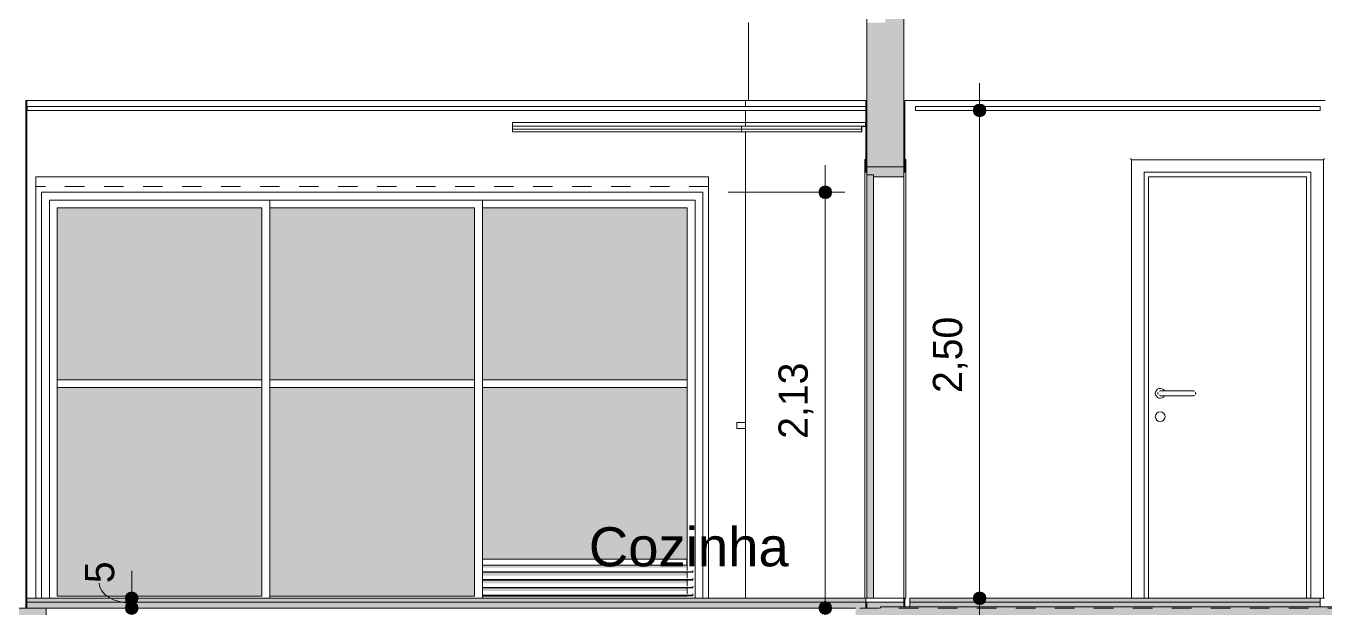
# Model space of a CAD drawing. Header units: metres. Extents: x -96 to 123, y 1 to 648.
# Drawn here: x 64.09 to 70.75, y 596.18 to 599.16 of the extents above; entities that cross this region are included whole.
import ezdxf

# ---------------------------------------------------------------- set-up
doc = ezdxf.new("R2010")
doc.units = ezdxf.units.M
doc.linetypes.add('_Tracejado longo', pattern=[0.014288, 0.009525, -0.004763])
doc.linetypes.add('_Tracejado médio', pattern=[0.004, 0.003, -0.001])
for name, color, linetype, lineweight in [('A-ANNO-DIMS', 7, 'Continuous', 5), ('A-ANNO-DIMS-100', 7, 'Continuous', 5), ('A-AREA-IDEN', 7, 'Continuous', 5), ('A-CLNG-SUSP', 7, 'Continuous', 5), ('A-DETL', 7, 'Continuous', 5), ('A-DETL-GENF', 7, 'Continuous', 5), ('A-DOOR', 7, 'Continuous', 5), ('A-DOOR-FRAM', 7, 'Continuous', 5), ('A-FLOR-CASE', 7, 'Continuous', 5), ('A-FLOR-LEVL', 7, 'Continuous', 5), ('A-FLOR-OTLN', 7, 'Continuous', 5), ('A-FLOR-PATT', 7, 'Continuous', 20), ('A-WALL', 7, 'Continuous', 5), ('A-WALL-MBNI', 7, 'Continuous', 5), ('A-WALL-PATT', 7, 'Continuous', 20), ('I-WALL', 7, 'Continuous', 5)]:
    doc.layers.add(name, color=color, linetype=linetype, lineweight=lineweight)
doc.styles.add('Arial_1', font='arial.ttf', dxfattribs={"height": 0.2})
doc.styles.add('Century Gothic', font='GOTHIC.TTF', dxfattribs={"height": 0.15})
doc.dimstyles.new('PAA_-_Cota_com_linha_-_metros', dxfattribs={"dimscale": 0.3048, "dimtxt": 0.156625, "dimasz": 0.853018, "dimexe": 0.328084, "dimexo": 0.328084, "dimgap": 0.131234, "dimtad": 1, "dimrnd": 0.01, "dimzin": 0, "dimdsep": 46, "dimtxsty": 'Century Gothic', "dimblk1": 'DOTSMALL', "dimblk2": 'DOTSMALL', "dimsah": 1, "dimcen": 0.09, "dimdle": 0.459318, "dimazin": 0, "dimtfac": 1, "dimtdec": 4, "dimtix": 1, "dimtmove": 0, "dimatfit": 3, "dimfxl": 1, "dimtvp": 1, "dimtolj": 1, "dimtzin": 0, "dimarcsym": 2})
doc.dimstyles.new('PAA_-_Cota_com_linha_-_metros_1', dxfattribs={"dimscale": 0.3048, "dimtxt": 0.156625, "dimasz": 0.853018, "dimexe": 0.328084, "dimexo": 0.328084, "dimgap": 0.131234, "dimtad": 1, "dimdec": 0, "dimlfac": 100, "dimdsep": 46, "dimtxsty": 'Century Gothic', "dimblk1": 'DOTSMALL', "dimblk2": 'DOTSMALL', "dimsah": 1, "dimcen": 0.09, "dimdle": 0.459318, "dimazin": 0, "dimtfac": 1, "dimtdec": 4, "dimtix": 1, "dimtmove": 1, "dimatfit": 3, "dimfxl": 1, "dimtvp": 1, "dimtolj": 1, "dimtzin": 0, "dimarcsym": 2})

# ---------------------------------------------------------------- blocks, each defined once
blk = doc.blocks.new('Porta abrir madeira - 90 x 215-802853-Section 3')
at = {"layer": 'A-DOOR'}
for p, q in [((-29.9062, 598.477), (-29.9122, 598.483)), ((-29.9062, 598.477), (-29.9062, 596.23)), ((-28.9222, 598.477), (-29.9062, 598.477)), ((-28.9162, 598.483), (-28.9222, 598.477)), ((-28.9222, 596.23), (-28.9222, 598.477)), ((-29.8422, 596.23), (-29.8422, 598.413)), ((-29.8422, 598.413), (-28.9862, 598.413)), ((-28.9862, 596.23), (-28.9862, 598.413)), ((-29.6042, 597.292), (-29.7442, 597.292)), ((-29.7442, 597.268), (-29.6042, 597.268)), ((-28.9222, 596.23), (-28.9392, 596.23)), ((-28.9162, 596.23), (-28.9222, 596.23))]:
    blk.add_line(p, q, dxfattribs=at)
at = {"layer": 'A-DOOR', "flags": 128}
for points in [[(-29.7442, 597.292), (-29.7448, 597.292), (-29.7454, 597.292), (-29.746, 597.292), (-29.7466, 597.292), (-29.7472, 597.292), (-29.7478, 597.292), (-29.7483, 597.292), (-29.7489, 597.292), (-29.7495, 597.292), (-29.75, 597.292), (-29.7506, 597.292), (-29.7511, 597.292), (-29.7517, 597.292), (-29.7522, 597.292), (-29.7527, 597.292), (-29.7532, 597.292), (-29.7536, 597.292), (-29.7541, 597.292), (-29.7545, 597.292), (-29.755, 597.292), (-29.7554, 597.292), (-29.7558, 597.292), (-29.7561, 597.292), (-29.7565, 597.292), (-29.7568, 597.292), (-29.7571, 597.292), (-29.7574, 597.292), (-29.7577, 597.292), (-29.758, 597.292), (-29.7582, 597.292), (-29.7584, 597.292), (-29.7586, 597.292), (-29.7587, 597.292), (-29.7589, 597.292), (-29.759, 597.292), (-29.7591, 597.292), (-29.7591, 597.292), (-29.7592, 597.292), (-29.7592, 597.292)], [(-29.7592, 597.268), (-29.7592, 597.268), (-29.7592, 597.268), (-29.7591, 597.268), (-29.759, 597.268), (-29.7589, 597.268), (-29.7588, 597.268), (-29.7586, 597.268), (-29.7584, 597.268), (-29.7582, 597.268), (-29.758, 597.268), (-29.7578, 597.268), (-29.7575, 597.268), (-29.7572, 597.268), (-29.7569, 597.268), (-29.7566, 597.268), (-29.7562, 597.268), (-29.7559, 597.268), (-29.7555, 597.268), (-29.7551, 597.268), (-29.7547, 597.268), (-29.7542, 597.268), (-29.7538, 597.268), (-29.7533, 597.268), (-29.7528, 597.268), (-29.7523, 597.268), (-29.7518, 597.268), (-29.7513, 597.268), (-29.7507, 597.268), (-29.7502, 597.268), (-29.7496, 597.268), (-29.7491, 597.268), (-29.7485, 597.268), (-29.7479, 597.268), (-29.7473, 597.268), (-29.7467, 597.268), (-29.7462, 597.268), (-29.7456, 597.268), (-29.745, 597.268), (-29.7444, 597.268), (-29.7442, 597.268)], [(-29.5892, 597.292), (-29.5892, 597.292), (-29.5892, 597.292), (-29.5893, 597.292), (-29.5894, 597.292), (-29.5895, 597.292), (-29.5896, 597.292), (-29.5898, 597.292), (-29.59, 597.292), (-29.5902, 597.292), (-29.5904, 597.292), (-29.5906, 597.292), (-29.5909, 597.292), (-29.5912, 597.292), (-29.5915, 597.292), (-29.5918, 597.292), (-29.5922, 597.292), (-29.5925, 597.292), (-29.5929, 597.292), (-29.5933, 597.292), (-29.5937, 597.292), (-29.5942, 597.292), (-29.5946, 597.292), (-29.5951, 597.292), (-29.5956, 597.292), (-29.5961, 597.292), (-29.5966, 597.292), (-29.5971, 597.292), (-29.5977, 597.292), (-29.5982, 597.292), (-29.5988, 597.292), (-29.5993, 597.292), (-29.5999, 597.292), (-29.6005, 597.292), (-29.6011, 597.292), (-29.6017, 597.292), (-29.6022, 597.292), (-29.6028, 597.292), (-29.6034, 597.292), (-29.604, 597.292), (-29.6042, 597.292)], [(-29.6042, 597.268), (-29.6036, 597.268), (-29.603, 597.268), (-29.6024, 597.268), (-29.6018, 597.268), (-29.6012, 597.268), (-29.6006, 597.268), (-29.6001, 597.268), (-29.5995, 597.268), (-29.5989, 597.268), (-29.5984, 597.268), (-29.5978, 597.268), (-29.5973, 597.268), (-29.5967, 597.268), (-29.5962, 597.268), (-29.5957, 597.268), (-29.5952, 597.268), (-29.5948, 597.268), (-29.5943, 597.268), (-29.5939, 597.268), (-29.5934, 597.268), (-29.593, 597.268), (-29.5926, 597.268), (-29.5923, 597.268), (-29.5919, 597.268), (-29.5916, 597.268), (-29.5913, 597.268), (-29.591, 597.268), (-29.5907, 597.268), (-29.5904, 597.268), (-29.5902, 597.268), (-29.59, 597.268), (-29.5898, 597.268), (-29.5897, 597.268), (-29.5895, 597.268), (-29.5894, 597.268), (-29.5893, 597.268), (-29.5893, 597.268), (-29.5892, 597.268), (-29.5892, 597.268)]]:
    blk.add_lwpolyline(points, dxfattribs=at)
at = {"layer": 'A-DOOR'}
for centre, radius, start, end in [((-29.7592, 597.28), 0.025, 30, 180), ((-29.7592, 597.28), 0.025, 180, 330), ((-29.7592, 597.28), 0.012, 150, 180), ((-29.7592, 597.28), 0.012, 180, 210), ((-29.7592, 597.28), 0.012, 105, 120), ((-29.7592, 597.28), 0.012, 240, 255), ((-29.5892, 597.28), 0.012, 60, 75), ((-29.5892, 597.28), 0.012, 285, 300), ((-29.5892, 597.28), 0.012, 0, 30), ((-29.5892, 597.28), 0.012, 330, 0), ((-29.7592, 597.16), 0.025, 0, 180), ((-29.7592, 597.16), 0.025, 180, 0)]:
    blk.add_arc(centre, radius, start, end, dxfattribs=at)
at = {"layer": 'A-DOOR-FRAM'}
for p, q in [((-29.8192, 596.23), (-29.8192, 598.39)), ((-29.8192, 598.39), (-29.0092, 598.39)), ((-29.0092, 596.23), (-29.0092, 598.39))]:
    blk.add_line(p, q, dxfattribs=at)
blk = doc.blocks.new('Porta de correr multifolhas - abertura lateral-VP - 345 x 221-V119-Section 3')
at = {"layer": 'A-DOOR', "true_color": 0xe6e6e6}
for points in [[(-34.3642, 597.35), (-34.3642, 598.23), (-35.4142, 598.23), (-35.4142, 597.35), (-35.1037, 597.35)], [(-33.348, 597.35), (-33.2742, 597.35), (-33.2742, 598.23), (-34.3242, 598.23), (-34.3242, 597.35)], [(-33.2342, 597.35), (-32.1842, 597.35), (-32.1842, 598.23), (-33.2342, 598.23), (-33.2342, 598.2254)], [(-35.1037, 596.24), (-34.3642, 596.24), (-34.3642, 597.31), (-35.4142, 597.31), (-35.4142, 596.24)], [(-33.348, 596.24), (-33.2742, 596.24), (-33.2742, 597.31), (-34.3242, 597.31), (-34.3242, 596.24)]]:
    blk.add_hatch(color=254, dxfattribs=at).paths.add_polyline_path(points)
h = blk.add_hatch(color=254, dxfattribs=at)
h.paths.add_polyline_path([(-32.1842, 596.24), (-32.1842, 596.2428), (-33.2342, 596.2428), (-33.2342, 596.24), (-32.2673, 596.24)])
h.paths.add_polyline_path([(-33.2342, 596.2664), (-32.1842, 596.2664), (-32.1842, 596.2828), (-33.2342, 596.2828)])
h.paths.add_polyline_path([(-33.2342, 596.3064), (-32.1842, 596.3064), (-32.1842, 596.3228), (-33.2342, 596.3228)])
h.paths.add_polyline_path([(-33.2342, 596.3464), (-32.1842, 596.3464), (-32.1842, 596.3628), (-33.2342, 596.3628)])
h.paths.add_polyline_path([(-33.0878, 596.3864), (-32.1842, 596.3864), (-32.1842, 597.31), (-33.2342, 597.31), (-33.2342, 596.43), (-32.1859, 596.43), (-32.1859, 596.4), (-33.2342, 596.4), (-33.2342, 596.3864)])
at = {"layer": 'A-DOOR', "linetype": '_Tracejado médio'}
blk.add_line((-32.0742, 598.34), (-35.5242, 598.34), dxfattribs=at)
at = {"layer": 'A-DOOR'}
for p, q in [((-34.3242, 598.27), (-34.3242, 596.23)), ((-33.2342, 598.27), (-33.2342, 596.23)), ((-35.4142, 598.23), (-35.4142, 596.24)), ((-34.3642, 598.23), (-35.4142, 598.23)), ((-34.3642, 596.24), (-34.3642, 598.23)), ((-33.2742, 598.23), (-34.3242, 598.23)), ((-33.2742, 596.24), (-33.2742, 598.23)), ((-32.1842, 598.23), (-33.2342, 598.23)), ((-32.1842, 596.3721), (-32.1842, 598.23)), ((-35.4142, 597.35), (-34.3642, 597.35)), ((-35.4142, 597.35), (-35.4142, 597.31)), ((-34.3642, 597.35), (-34.3642, 597.31)), ((-34.3242, 597.35), (-33.2742, 597.35)), ((-33.2742, 597.35), (-33.2742, 597.31)), ((-33.2342, 597.35), (-32.1842, 597.35)), ((-32.1842, 597.35), (-32.1842, 597.31)), ((-34.3642, 597.31), (-35.4142, 597.31)), ((-33.2742, 597.31), (-34.3242, 597.31)), ((-32.1842, 597.31), (-33.2342, 597.31)), ((-32.1842, 596.3321), (-32.1842, 596.3628)), ((-32.1842, 596.2921), (-32.1842, 596.3228)), ((-32.1842, 596.2521), (-32.1842, 596.2828)), ((-35.4142, 596.24), (-34.3642, 596.24)), ((-34.3242, 596.24), (-33.2742, 596.24)), ((-33.2342, 596.24), (-32.1842, 596.24)), ((-32.1842, 596.24), (-32.1842, 596.2428))]:
    blk.add_line(p, q, dxfattribs=at)
at = {"layer": 'A-DOOR-FRAM'}
for p, q in [((-32.1042, 598.31), (-35.4942, 598.31)), ((-35.4942, 598.31), (-35.4942, 596.23)), ((-35.4542, 596.23), (-35.4542, 598.27)), ((-35.4542, 598.27), (-32.1442, 598.27)), ((-32.1442, 598.27), (-32.1442, 596.23)), ((-32.1042, 596.23), (-32.1042, 598.31)), ((-32.1859, 596.43), (-33.2342, 596.43)), ((-32.1859, 596.4), (-32.1859, 596.43)), ((-33.2342, 596.4), (-32.1859, 596.4)), ((-33.2342, 596.3656), (-32.1559, 596.3656)), ((-33.2342, 596.3628), (-32.1559, 596.3628)), ((-32.1559, 596.3721), (-32.1559, 596.3656)), ((-32.1559, 596.3656), (-32.1559, 596.3628)), ((-33.2342, 596.3256), (-32.1559, 596.3256)), ((-33.2342, 596.3228), (-32.1559, 596.3228)), ((-33.2342, 596.2856), (-32.1559, 596.2856)), ((-33.2342, 596.2828), (-32.1559, 596.2828)), ((-32.1559, 596.3321), (-32.1559, 596.3256)), ((-32.1559, 596.3256), (-32.1559, 596.3228)), ((-32.1559, 596.2921), (-32.1559, 596.2856)), ((-32.1559, 596.2856), (-32.1559, 596.2828)), ((-33.2342, 596.2456), (-32.1559, 596.2456)), ((-33.2342, 596.2428), (-32.1559, 596.2428)), ((-32.1559, 596.2521), (-32.1559, 596.2456)), ((-32.1559, 596.2456), (-32.1559, 596.2428))]:
    blk.add_line(p, q, dxfattribs=at)
blk = doc.blocks.new('Porta abrir madeira - 90 x 215-2515478-Section 3')
at = {"layer": 'A-DOOR', "true_color": 0x808080}
for points in [[(-31.2692, 598.413), (-31.2633, 598.413), (-31.2642, 598.417), (-31.2692, 598.417), (-31.2702, 598.48), (-31.2733, 598.477), (-31.2733, 598.413)], [(-31.0733, 598.39), (-31.0733, 598.44), (-31.2633, 598.44), (-31.2632, 598.4), (-31.2283, 598.4), (-31.2283, 598.39), (-31.1533, 598.39)], [(-31.2633, 596.23), (-31.2283, 596.23), (-31.2283, 598.4), (-31.2633, 598.4), (-31.2633, 596.2378)]]:
    blk.add_hatch(color=8, dxfattribs=at).paths.add_polyline_path(points)
at = {"layer": 'A-DOOR-FRAM', "true_color": 0x808080}
blk.add_hatch(color=8, dxfattribs=at).paths.add_polyline_path([(-31.0679, 598.413), (-31.0633, 598.413), (-31.0633, 598.477), (-31.0683, 598.482), (-31.069, 598.44), (-31.0733, 598.44), (-31.0733, 598.413), (-31.0683, 598.413)])
at = {"layer": 'A-DOOR'}
for p, q in [((-31.2673, 598.483), (-31.2733, 598.477)), ((-31.2733, 598.477), (-31.2733, 598.413)), ((-31.2633, 598.483), (-31.2673, 598.483)), ((-31.2633, 598.413), (-31.2633, 598.483)), ((-31.0733, 598.483), (-31.0733, 598.413)), ((-31.0693, 598.483), (-31.0733, 598.483)), ((-31.0633, 598.477), (-31.0693, 598.483)), ((-31.0633, 598.413), (-31.0633, 598.477)), ((-31.2733, 598.413), (-31.2633, 598.413)), ((-31.2733, 596.23), (-31.2733, 598.413)), ((-31.0733, 598.413), (-31.0633, 598.413)), ((-31.0633, 598.413), (-31.0633, 596.23)), ((-31.2283, 598.4), (-31.2633, 598.4)), ((-31.2633, 598.4), (-31.2633, 596.23)), ((-31.2283, 596.23), (-31.2283, 598.4)), ((-31.2633, 596.23), (-31.2283, 596.23)), ((-31.0633, 596.23), (-31.0683, 596.23))]:
    blk.add_line(p, q, dxfattribs=at)
at = {"layer": 'A-DOOR-FRAM'}
for p, q in [((-31.2633, 598.44), (-31.2633, 598.4)), ((-31.0733, 598.44), (-31.2633, 598.44)), ((-31.0733, 598.39), (-31.0733, 598.44)), ((-31.2633, 598.4), (-31.2283, 598.4)), ((-31.2283, 598.4), (-31.2283, 598.39)), ((-31.2283, 598.39), (-31.0733, 598.39)), ((-31.0733, 598.39), (-31.0733, 596.23))]:
    blk.add_line(p, q, dxfattribs=at)
blk = doc.blocks.new('LUC-ARQ-001-MOD-EMB_rvt-3-Section 3')
at = {"layer": 'A-FLOR-OTLN', "true_color": 0x808080}
h = blk.add_hatch(color=8, dxfattribs=at)
h.paths.add_polyline_path([(-37.2703, 596.21), (-35.7192, 596.21), (-35.7202, 596.23), (-38.7193, 596.23), (-38.7193, 596.21), (-37.351, 596.21)])
h.paths.add_polyline_path([(-31.2692, 596.21), (-31.2692, 596.23), (-35.5692, 596.23), (-35.5692, 596.21), (-31.2765, 596.21)])
at = {"layer": 'A-FLOR-PATT', "lineweight": 5, "true_color": 0x808080}
h = blk.add_hatch(color=8, dxfattribs=at)
h.paths.add_polyline_path([(-35.466, 596.18), (-31.2692, 596.18), (-31.2692, 596.21), (-35.5692, 596.21), (-35.5692, 596.18), (-35.471, 596.18)])
h.paths.add_polyline_path([(-38.7193, 596.18), (-35.7192, 596.18), (-35.7198, 596.21), (-38.7193, 596.21)])
h = blk.add_hatch(color=8, dxfattribs=at)
h.paths.add_polyline_path([(-28.9392, 596.21), (-28.9392, 596.23), (-31.0433, 596.23), (-31.0433, 596.21), (-28.9408, 596.21)])
h.paths.add_polyline_path([(-18.6416, 596.21), (-18.6416, 596.23), (-20.5693, 596.23), (-20.5693, 596.21), (-18.6438, 596.21)])
h.paths.add_polyline_path([(-21.4632, 596.21), (-20.7143, 596.21), (-20.7143, 596.23), (-21.4632, 596.23)])
h = blk.add_hatch(color=8, dxfattribs=at)
h.paths.add_polyline_path([(-20.7143, 596.18), (-20.7143, 596.21), (-21.4632, 596.21), (-21.4632, 596.18), (-20.7185, 596.18)])
h.paths.add_polyline_path([(-18.6416, 596.18), (-18.6416, 596.21), (-20.5693, 596.21), (-20.5693, 596.18), (-18.6438, 596.18)])
h.paths.add_polyline_path([(-29.8192, 596.1868), (-28.9392, 596.1868), (-28.9392, 596.21), (-31.0433, 596.21), (-31.0433, 596.1868), (-29.8292, 596.1868)])
at = {"layer": 'A-WALL', "true_color": 0xffbb77}
for points in [[(-35.5742, 596.18), (-35.5692, 596.18), (-35.5692, 598.78), (-35.5742, 598.7793), (-35.5742, 596.1845)], [(-31.2692, 598.417), (-31.2642, 598.417), (-31.2642, 598.78), (-31.2692, 598.78), (-31.2692, 598.44)]]:
    blk.add_hatch(color=31, dxfattribs=at).paths.add_polyline_path(points)
h = blk.add_hatch(color=31, dxfattribs=at)
h.paths.add_polyline_path([(-31.0733, 596.1868), (-31.0683, 596.1868), (-31.0683, 596.23), (-31.0733, 596.21)])
h.paths.add_polyline_path([(-31.0733, 598.44), (-31.0683, 598.44), (-31.0683, 598.78), (-31.0733, 598.78), (-31.0733, 598.7223)])
at = {"layer": 'A-WALL-PATT', "lineweight": 5, "true_color": 0xffbb77}
h = blk.add_hatch(color=31, dxfattribs=at)
h.paths.add_polyline_path([(-31.2283, 596.18), (-31.1932, 596.18), (-31.1932, 596.1868), (-31.0733, 596.1868), (-31.0742, 596.21), (-31.2633, 596.21), (-31.2632, 596.18)])
h.paths.add_polyline_path([(-31.2633, 598.44), (-31.0733, 598.44), (-31.0733, 599.2), (-31.0949, 599.2), (-31.0949, 599.3), (-31.1682, 599.3), (-31.1693, 599.18), (-31.2633, 599.18), (-31.2633, 598.4739)])
h = blk.add_hatch(color=31, dxfattribs=at)
h.paths.add_polyline_path([(-31.2902, 598.633), (-31.2902, 598.634), (-31.3102, 598.633)])
h.paths.add_polyline_path([(-31.2902, 598.62), (-31.2892, 598.62), (-31.2902, 598.633)])
h.paths.add_polyline_path([(-31.2892, 598.633), (-31.2892, 598.648), (-31.2692, 598.6491), (-31.2702, 598.649), (-31.2902, 598.6479), (-31.2902, 598.634)])
at = {"layer": 'A-CLNG-SUSP', "color": 8, "true_color": 0x808080}
for p, q in [((-31.2682, 598.75), (-35.5682, 598.75)), ((-35.5682, 598.75), (-35.5682, 598.73)), ((-31.2682, 598.73), (-31.2682, 598.75)), ((-28.9392, 598.75), (-31.0133, 598.75)), ((-31.0133, 598.75), (-31.0133, 598.73)), ((-28.9392, 598.73), (-28.9392, 598.75)), ((-35.5682, 598.73), (-31.2682, 598.73)), ((-31.0133, 598.73), (-28.9392, 598.73))]:
    blk.add_line(p, q, dxfattribs=at)
at = {"layer": 'A-FLOR-CASE'}
for p, q in [((-31.9292, 597.13), (-31.8849, 597.13)), ((-31.9292, 597.1), (-31.9292, 597.13)), ((-31.8849, 597.1), (-31.9292, 597.1))]:
    blk.add_line(p, q, dxfattribs=at)
at = {"layer": 'A-FLOR-OTLN', "color": 8, "true_color": 0x808080}
for p, q in [((-31.2692, 596.23), (-35.5692, 596.23)), ((-35.5692, 596.23), (-35.5692, 596.21)), ((-31.2692, 596.21), (-31.2692, 596.23)), ((-28.9392, 596.23), (-31.0433, 596.23)), ((-31.0433, 596.23), (-31.0433, 596.21)), ((-28.9392, 596.21), (-28.9392, 596.23))]:
    blk.add_line(p, q, dxfattribs=at)
at = {"layer": 'A-FLOR-OTLN'}
for p, q in [((-35.5692, 596.21), (-35.5692, 596.18)), ((-31.2692, 596.21), (-35.5692, 596.21)), ((-31.2692, 596.18), (-31.2692, 596.21)), ((-31.0433, 596.21), (-31.0433, 596.1868)), ((-28.9392, 596.21), (-31.0433, 596.21)), ((-28.9392, 596.1868), (-28.9392, 596.21))]:
    blk.add_line(p, q, dxfattribs=at)
at = {"layer": 'A-WALL', "lineweight": 20}
for p, q in [((-31.2633, 599.3), (-31.2633, 598.44)), ((-31.0733, 598.44), (-31.0733, 599.3)), ((-35.5692, 598.78), (-35.5742, 598.78)), ((-35.5742, 598.78), (-35.5742, 596.18)), ((-35.5692, 596.18), (-35.5692, 598.78)), ((-31.2692, 598.78), (-31.2692, 598.417)), ((-31.2642, 598.78), (-31.2692, 598.78)), ((-31.2642, 598.417), (-31.2642, 598.78)), ((-31.0683, 598.78), (-31.0733, 598.78)), ((-31.0733, 598.78), (-31.0733, 598.44)), ((-31.0683, 598.44), (-31.0683, 598.78)), ((-31.2702, 598.667), (-31.2702, 598.649)), ((-31.2692, 598.667), (-31.2702, 598.667)), ((-31.2692, 598.648), (-31.2692, 598.667)), ((-31.2902, 598.634), (-31.3102, 598.634)), ((-31.3102, 598.634), (-31.3102, 598.633)), ((-31.3102, 598.633), (-31.2902, 598.633)), ((-31.2702, 598.649), (-31.2902, 598.649)), ((-31.2902, 598.649), (-31.2902, 598.634)), ((-31.2902, 598.633), (-31.2902, 598.62)), ((-31.2902, 598.62), (-31.2892, 598.62)), ((-31.2892, 598.633), (-31.2892, 598.648)), ((-31.2892, 598.648), (-31.2692, 598.648)), ((-31.2892, 598.62), (-31.2892, 598.633)), ((-31.2692, 598.417), (-31.2642, 598.417)), ((-31.2633, 598.44), (-31.0733, 598.44)), ((-31.0733, 598.44), (-31.0683, 598.44)), ((-31.0683, 596.23), (-31.2683, 596.23)), ((-31.2683, 596.23), (-31.2683, 596.21)), ((-31.2683, 596.21), (-31.2633, 596.21)), ((-31.2633, 596.21), (-31.2633, 596.18)), ((-31.0683, 596.23), (-31.0733, 596.23)), ((-31.0733, 596.23), (-31.0733, 596.1868)), ((-31.0733, 596.1868), (-31.0733, 596.21)), ((-31.0733, 596.21), (-31.0683, 596.21)), ((-31.0683, 596.1868), (-31.0683, 596.23)), ((-31.0683, 596.21), (-31.0683, 596.23))]:
    blk.add_line(p, q, dxfattribs=at)
at = {"layer": 'A-WALL'}
for p, q in [((-31.8849, 598.78), (-35.5692, 598.78)), ((-31.8849, 598.75), (-31.8849, 598.78)), ((-31.8849, 598.78), (-31.8699, 598.78)), ((-31.2692, 598.78), (-31.8699, 598.78)), ((-28.9142, 598.78), (-31.0683, 598.78)), ((-31.8849, 598.667), (-31.8849, 598.73)), ((-31.8849, 596.23), (-31.8849, 598.62)), ((-35.5242, 596.23), (-35.5242, 598.39)), ((-35.5242, 598.39), (-32.0742, 598.39)), ((-32.0742, 598.39), (-32.0742, 596.23)), ((-35.4942, 596.23), (-35.4942, 598.31)), ((-35.4942, 598.31), (-32.1042, 598.31)), ((-32.1042, 598.31), (-32.1042, 596.23)), ((-31.2642, 596.21), (-31.2642, 596.18)), ((-31.0733, 596.21), (-31.2633, 596.21))]:
    blk.add_line(p, q, dxfattribs=at)
at = {"layer": 'A-WALL-MBNI'}
for p, q in [((-33.0792, 598.649), (-33.0792, 598.667)), ((-31.8859, 598.667), (-33.0792, 598.667)), ((-31.8859, 598.667), (-31.8859, 598.649)), ((-31.8859, 598.649), (-31.8859, 598.667)), ((-31.2702, 598.667), (-31.8859, 598.667)), ((-33.0792, 598.634), (-33.0792, 598.649)), ((-31.9059, 598.649), (-33.0792, 598.649)), ((-33.0792, 598.633), (-33.0792, 598.634)), ((-31.9259, 598.634), (-33.0792, 598.634)), ((-33.0792, 598.62), (-33.0792, 598.633)), ((-31.9259, 598.633), (-33.0792, 598.633)), ((-31.9059, 598.62), (-33.0792, 598.62)), ((-31.9259, 598.634), (-31.9259, 598.633)), ((-31.9259, 598.633), (-31.9259, 598.634)), ((-31.3102, 598.634), (-31.9259, 598.634)), ((-31.3102, 598.633), (-31.9259, 598.633)), ((-31.9059, 598.649), (-31.9059, 598.634)), ((-31.9059, 598.634), (-31.9059, 598.649)), ((-31.2902, 598.649), (-31.9059, 598.649)), ((-31.9059, 598.633), (-31.9059, 598.62)), ((-31.9059, 598.62), (-31.9059, 598.633)), ((-31.2902, 598.62), (-31.9059, 598.62)), ((-31.2633, 596.21), (-31.0733, 596.21))]:
    blk.add_line(p, q, dxfattribs=at)
at = {"layer": 'I-WALL'}
blk.add_line((-31.8699, 599.18), (-31.8699, 598.78), dxfattribs=at)
at = {"layer": 'A-DOOR', "color": 253, "lineweight": 5, "true_color": 0x999999}
for name in ['Porta abrir madeira - 90 x 215-2515478-Section 3', 'Porta abrir madeira - 90 x 215-802853-Section 3', 'Porta de correr multifolhas - abertura lateral-VP - 345 x 221-V119-Section 3']:
    blk.add_blockref(name, (0, 0), dxfattribs=at)
blk = doc.blocks.new('DIMBLOCK67-Section 3')
at = {"layer": 'A-ANNO-DIMS-100', "true_color": 0x800000}
h = blk.add_hatch(color=16, dxfattribs=at)
edge = h.paths.add_edge_path()
edge.add_arc((68.1924, 598.31), 0.0325, 0, 360)
h = blk.add_hatch(color=16, dxfattribs=at)
edge = h.paths.add_edge_path()
edge.add_arc((68.1924, 596.18), 0.0325, 0, 360)
at = {"layer": 'A-ANNO-DIMS-100', "color": 16, "true_color": 0x800000}
for p, q in [((68.1924, 596.04), (68.1924, 598.45)), ((68.1924, 598.31), (67.6945, 598.31)), ((68.1924, 598.31), (68.2924, 598.31)), ((68.1924, 596.18), (68.0924, 596.18)), ((68.1924, 596.18), (68.2464, 596.18))]:
    blk.add_line(p, q, dxfattribs=at)
for centre in [(68.1924, 598.31), (68.1924, 596.18)]:
    blk.add_circle(centre, 0.0325, dxfattribs=at)
at = {"layer": 'A-ANNO-DIMS-100', "color": 0, "insert": (67.9526, 597.0469), "char_height": 0.15, "width": 0.475501, "attachment_point": 1, "rotation": 90, "line_spacing_factor": 0.984502, "style": 'Century Gothic'}
blk.add_mtext('2,13', dxfattribs=at)
blk = doc.blocks.new('_DotSmall')
at = {"color": 0, "linetype": 'ByBlock', "const_width": 0.5}
blk.add_lwpolyline([(-0.0625, 0, 1), (0.0625, 0, 1)], format="xyb", close=True, dxfattribs=at)
blk = doc.blocks.new('DIMBLOCK77-Section 3')
at = {"layer": 'A-ANNO-DIMS-100', "true_color": 0x800000}
h = blk.add_hatch(color=16, dxfattribs=at)
edge = h.paths.add_edge_path()
edge.add_arc((64.6366, 596.23), 0.0325, 0, 360)
h = blk.add_hatch(color=16, dxfattribs=at)
edge = h.paths.add_edge_path()
edge.add_arc((64.6366, 596.18), 0.0325, 0, 360)
at = {"layer": 'A-ANNO-DIMS-100', "color": 16, "true_color": 0x800000}
for p, q in [((64.6366, 596.04), (64.6366, 596.37)), ((64.6366, 596.23), (64.5366, 596.23)), ((64.6366, 596.23), (64.6907, 596.23)), ((64.6366, 596.18), (64.5366, 596.18)), ((64.6366, 596.18), (64.6907, 596.18))]:
    blk.add_line(p, q, dxfattribs=at)
for centre in [(64.6366, 596.23), (64.6366, 596.18)]:
    blk.add_circle(centre, 0.0325, dxfattribs=at)
blk.add_ellipse((64.6366, 596.3071), major_axis=(0.1668, 0), ratio=0.612, start_param=3.141593, end_param=4.712389, dxfattribs=at)
at = {"layer": 'A-ANNO-DIMS-100', "color": 0, "insert": (64.3969, 596.3071), "char_height": 0.15, "width": 0.1372, "attachment_point": 1, "rotation": 90, "line_spacing_factor": 0.984502, "style": 'Century Gothic'}
blk.add_mtext('5', dxfattribs=at)
blk = doc.blocks.new('DIMBLOCK78-Section 3')
at = {"layer": 'A-ANNO-DIMS-100', "true_color": 0x800000}
h = blk.add_hatch(color=16, dxfattribs=at)
edge = h.paths.add_edge_path()
edge.add_arc((68.9838, 598.73), 0.0325, 0, 360)
h = blk.add_hatch(color=16, dxfattribs=at)
edge = h.paths.add_edge_path()
edge.add_arc((68.9838, 596.23), 0.0325, 0, 360)
at = {"layer": 'A-ANNO-DIMS-100', "color": 16, "true_color": 0x800000}
for p, q in [((68.9838, 596.09), (68.9838, 598.87)), ((68.9838, 598.73), (68.8838, 598.73)), ((68.9838, 598.73), (69.0379, 598.73)), ((68.9838, 596.23), (68.8838, 596.23)), ((68.9838, 596.23), (69.0379, 596.23))]:
    blk.add_line(p, q, dxfattribs=at)
for centre in [(68.9838, 598.73), (68.9838, 596.23)]:
    blk.add_circle(centre, 0.0325, dxfattribs=at)
at = {"layer": 'A-ANNO-DIMS-100', "color": 0, "insert": (68.7441, 597.2819), "char_height": 0.15, "width": 0.475501, "attachment_point": 1, "rotation": 90, "line_spacing_factor": 0.984502, "style": 'Century Gothic'}
blk.add_mtext('2,50', dxfattribs=at)

msp = doc.modelspace()

# ---------------------------------------------------------------- hatches: boundary and pattern name
at = {"layer": 'A-DETL-GENF', "true_color": 0x808080}
h = msp.add_hatch(color=8, dxfattribs=at)
h.paths.add_polyline_path([(99.3415, 591), (99.6528, 591), (99.6528, 592.28), (99.3408, 592.28), (99.3408, 591)])
h.paths.add_polyline_path([(49.8768, 591.2), (49.9648, 591.2), (49.9647, 592.28), (49.6528, 592.28), (49.6528, 591.2), (49.8428, 591.2)])
h.paths.add_polyline_path([(56.5392, 591.68), (56.5928, 591.68), (56.5928, 592.28), (56.4028, 592.28), (56.4028, 591.68), (56.4449, 591.68)])
h.paths.add_polyline_path([(61.0528, 591.68), (61.0528, 592.28), (60.8028, 592.28), (60.8028, 591.68)])
h.paths.add_polyline_path([(64.1978, 591.68), (64.1978, 592.28), (64.0078, 592.28), (64.0078, 591.68)])
h.paths.add_polyline_path([(68.6478, 591.68), (68.6478, 592.28), (68.3478, 592.28), (68.3478, 591.68)])
h.paths.add_polyline_path([(76.4528, 591.68), (76.6428, 591.68), (76.6428, 592.28), (76.4528, 592.2796), (76.4528, 591.7657)])
h.paths.add_polyline_path([(80.9978, 591.68), (81.2978, 591.68), (81.2978, 592.28), (80.9978, 592.28), (80.9978, 591.758)])
h.paths.add_polyline_path([(78.9528, 591.68), (79.1428, 591.68), (79.1428, 592.28), (78.9528, 592.28), (78.9528, 592.0524)])
h.paths.add_polyline_path([(85.7978, 591.68), (85.7978, 592.28), (85.6078, 592.28), (85.6078, 591.68)])
h.paths.add_polyline_path([(88.5928, 591.68), (88.8428, 591.68), (88.8428, 592.28), (88.5928, 592.28), (88.5928, 592.0206)])
h.paths.add_polyline_path([(93.2428, 591.68), (93.2428, 592.28), (93.0528, 592.28), (93.0528, 591.68)])
h.paths.add_polyline_path([(76.6356, 594.88), (76.6428, 594.88), (76.6428, 596.18), (76.4528, 596.1796), (76.4528, 594.88), (76.6006, 594.88)])
h.paths.add_polyline_path([(64.1778, 594.98), (64.1978, 594.98), (64.1978, 596.18), (63.8478, 596.18), (63.8478, 594.98), (64.1261, 594.98)])
h.paths.add_polyline_path([(68.5154, 594.98), (68.6478, 594.98), (68.6478, 596.18), (68.3478, 596.18), (68.3478, 594.98), (68.3562, 594.98)])
h.paths.add_polyline_path([(81.2978, 594.98), (81.2978, 596.18), (80.9978, 596.18), (80.9986, 594.98), (81.2755, 594.98)])
h.paths.add_polyline_path([(85.7978, 594.98), (85.7978, 596.18), (85.4478, 596.18), (85.4478, 594.98), (85.6337, 594.98)])
h.paths.add_polyline_path([(88.5913, 595.18), (88.8428, 595.18), (88.8428, 596.18), (88.5913, 596.18), (88.5913, 595.244)])
h.paths.add_polyline_path([(79.0497, 595.18), (79.1428, 595.18), (79.1428, 596.18), (78.9544, 596.18), (78.9544, 595.18), (79.0215, 595.18)])
h.paths.add_polyline_path([(70.7101, 595.18), (70.8928, 595.18), (70.8928, 596.08), (70.7028, 596.08), (70.7028, 595.18)])
h.paths.add_polyline_path([(61.0528, 595.18), (61.0528, 596.18), (60.8028, 596.18), (60.8028, 595.18)])
h.paths.add_polyline_path([(93.2428, 595.58), (93.2428, 596.3), (93.0528, 596.3), (93.0528, 595.58), (93.2353, 595.58)])
h.paths.add_polyline_path([(56.4028, 595.58), (56.5928, 595.58), (56.5928, 596.18), (56.4028, 596.18), (56.4028, 595.7409)])
msp.add_hatch(color=8, dxfattribs=at).paths.add_polyline_path([(70.1655, 596.08), (73.2355, 596.08), (73.2354, 596.1868), (68.4755, 596.1868), (68.4755, 596.18), (68.6478, 596.18), (68.6478, 596.08), (70.1355, 596.08)])

# ---------------------------------------------------------------- linework, layer by layer
at = {"layer": 'A-DETL'}
for p, q in [((64.1978, 596.18), (63.8478, 596.18)), ((64.1978, 594.98), (64.1978, 596.18))]:
    msp.add_line(p, q, dxfattribs=at)
at = {"layer": 'A-DETL', "lineweight": 9}
for p, q in [((68.3478, 596.18), (64.1978, 596.18)), ((73.2355, 596.1868), (68.4755, 596.1868)), ((68.4755, 596.1868), (68.4755, 596.18))]:
    msp.add_line(p, q, dxfattribs=at)
at = {"layer": 'A-FLOR-LEVL', "color": 8, "linetype": '_Tracejado longo', "true_color": 0x808080}
msp.add_line((52.9697, 596.18), (103.4161, 596.18), dxfattribs=at)

# ---------------------------------------------------------------- block references
at = {"lineweight": 5}
msp.add_blockref('LUC-ARQ-001-MOD-EMB_rvt-3-Section 3', (99.6687, 0), dxfattribs=at)

# ---------------------------------------------------------------- texts
at = {"layer": 'A-AREA-IDEN', "insert": (66.9803, 596.5936), "char_height": 0.2, "width": 1.266666, "attachment_point": 1, "style": 'Arial_1'}
msp.add_mtext('Cozinha', dxfattribs=at)
msp.add_mtext('Cozinha', dxfattribs=at)

# ---------------------------------------------------------------- dimensions: what is measured, and where the dimension line sits
at = {"layer": 'A-ANNO-DIMS', "color": 16, "true_color": 0x800000}
for base, p1, p2, override, picture, middle in [((68.9838, 598.73), (68.9379, 596.23), (68.9379, 598.73), {"dimpost": '<>', "dimfxl": 2.5}, 'DIMBLOCK78-Section 3', (68.865, 597.48)), ((68.1924, 598.31), (68.1464, 596.18), (67.5945, 598.31), {"dimpost": '<>', "dimfxl": 2.200338}, 'DIMBLOCK67-Section 3', (68.0736, 597.245))]:
    dim = msp.add_linear_dim(base=base, p1=p1, p2=p2, angle=90, dimstyle='PAA_-_Cota_com_linha_-_metros', override=override, dxfattribs=at)
    dim.commit()
    dim.dimension.update_dxf_attribs({"geometry": picture, "text_midpoint": middle})
dim = msp.add_linear_dim(base=(64.6366, 596.23), p1=(64.5907, 596.18), p2=(64.5907, 596.23), angle=90, dimstyle='PAA_-_Cota_com_linha_-_metros_1', override={"dimpost": '<>', "dimfxl": 0.05}, dxfattribs=at)
dim.commit()
dim.dimension.update_dxf_attribs({"geometry": 'DIMBLOCK77-Section 3', "text_midpoint": (64.4969, 596.3757), "dimtype": 160, "text_rotation": 90})

doc.saveas('drawing.dxf')
